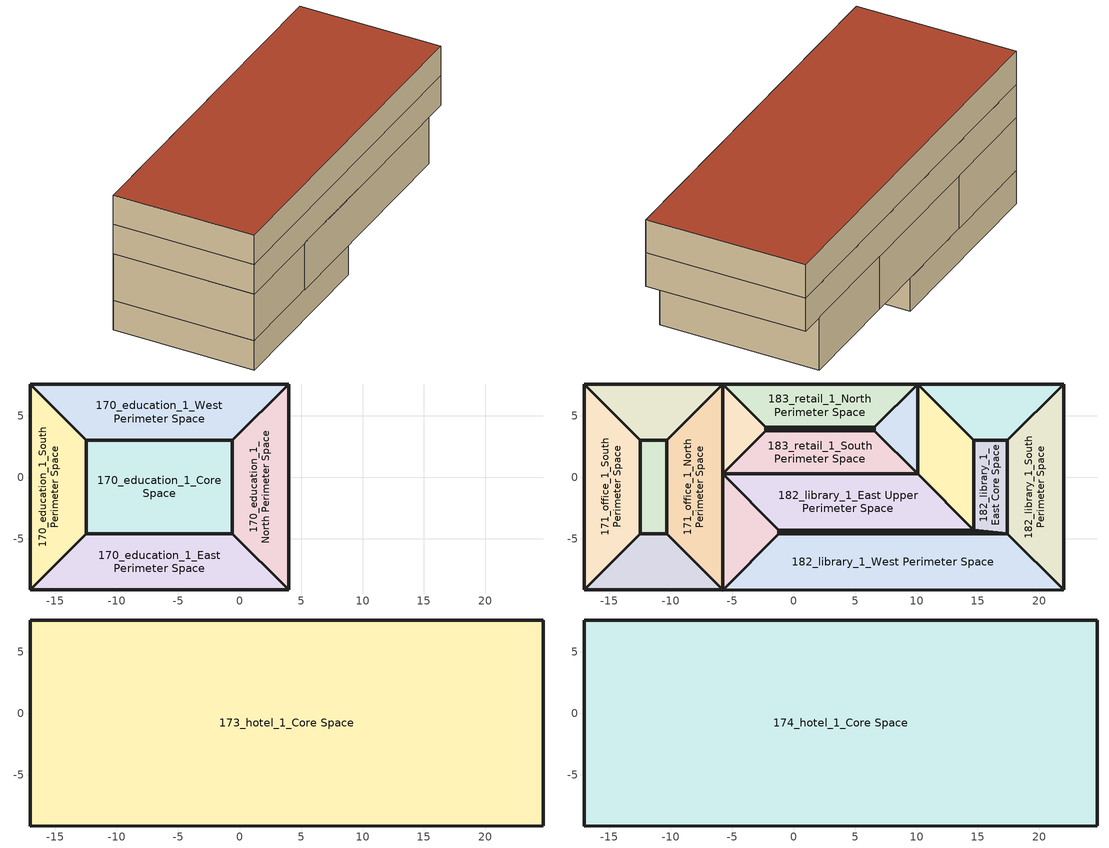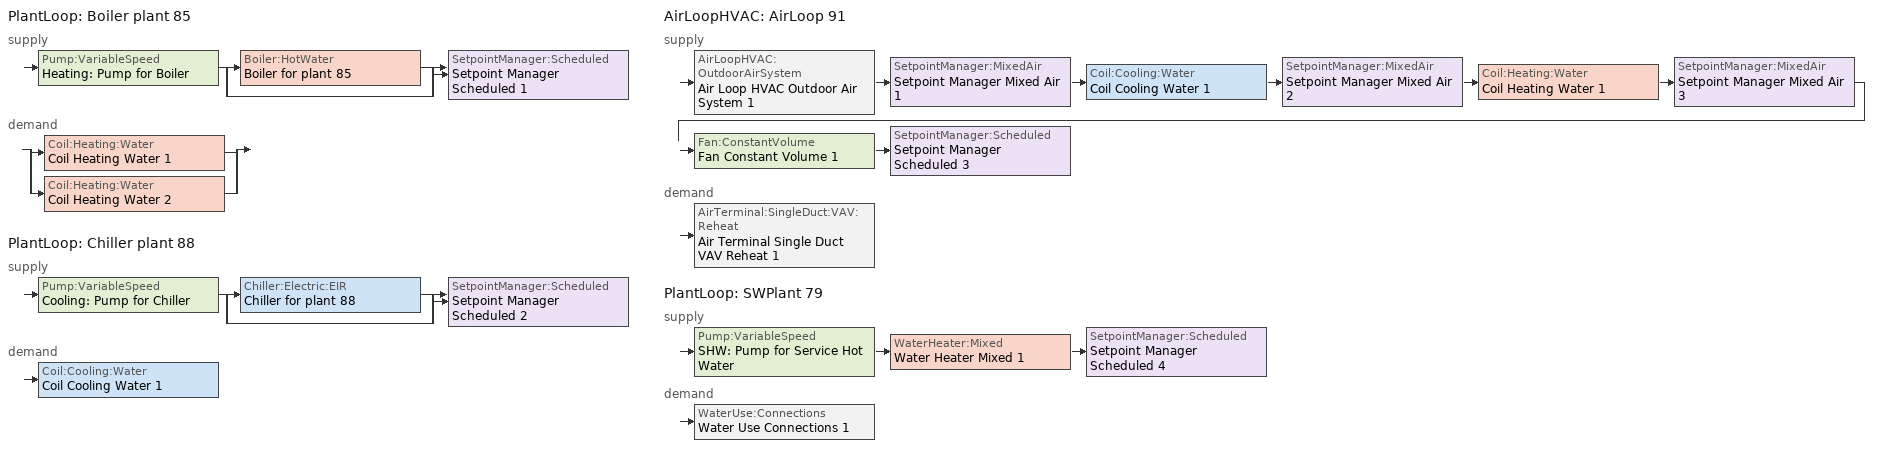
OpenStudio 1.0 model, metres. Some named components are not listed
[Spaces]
170_education_1_West Perimeter Space
 floor ground: -17.04,7.59 3.99,7.59 -0.58,3.02 -12.47,3.02 z-3.66
 wall outside: 3.99,7.59 -17.04,7.59 -12.47,3.02 -0.58,3.02 3.99,7.59 z-3.66:0
 roof outside: -12.47,3.02 -0.58,3.02 3.99,7.59 -17.04,7.59 z0
170_education_1_North Perimeter Space
 floor ground: 3.99,7.59 3.99,-9.17 -0.58,-4.6 -0.58,3.02 z-3.66
 wall outside: 3.99,-9.17 3.99,7.59 -0.58,3.02 -0.58,-4.6 3.99,-9.17 z-3.66:0
 roof outside: -0.58,3.02 -0.58,-4.6 3.99,-9.17 3.99,7.59 z0
170_education_1_East Perimeter Space
 floor ground: 3.99,-9.17 -17.04,-9.17 -12.47,-4.6 -0.58,-4.6 z-3.66
 wall outside: -17.04,-9.17 3.99,-9.17 -0.58,-4.6 -12.47,-4.6 -17.04,-9.17 z-3.66:0
 roof outside: -0.58,-4.6 -12.47,-4.6 -17.04,-9.17 3.99,-9.17 z0
170_education_1_South Perimeter Space
 floor ground: -17.04,-9.17 -17.04,7.59 -12.47,3.02 -12.47,-4.6 z-3.66
 wall outside: -17.04,7.59 -17.04,-9.17 -12.47,-4.6 -12.47,3.02 -17.04,7.59 z-3.66:0
 roof outside: -12.47,-4.6 -12.47,3.02 -17.04,7.59 -17.04,-9.17 z0
170_education_1_Core Space
 floor ground: -12.47,3.02 -0.58,3.02 -0.58,-4.6 -12.47,-4.6 z-3.66
 wall outside: -0.58,3.02 -12.47,3.02 -12.47,-4.6 -0.58,-4.6 -0.58,3.02 z-3.66:0
 roof outside: -12.47,-4.6 -0.58,-4.6 -0.58,3.02 -12.47,3.02 z0
171_office_1_West Perimeter Space
 floor ground: -17.04,7.59 -5.77,7.59 -10.34,3.02 -12.47,3.02 z0
 wall outside: -5.77,7.59 -17.04,7.59 -12.47,3.02 -10.34,3.02 -5.77,7.59 z0:5.79
 roof outside: -12.47,3.02 -10.34,3.02 -5.77,7.59 -17.04,7.59 z5.79
171_office_1_North Perimeter Space
 floor ground: -5.77,7.59 -5.77,-9.17 -10.34,-4.6 -10.34,3.02 z0
 wall outside: -5.77,-9.17 -5.77,7.59 -10.34,3.02 -10.34,-4.6 -5.77,-9.17 z0:5.79
 roof outside: -10.34,3.02 -10.34,-4.6 -5.77,-9.17 -5.77,7.59 z5.79
171_office_1_East Perimeter Space
 floor ground: -5.77,-9.17 -17.04,-9.17 -12.47,-4.6 -10.34,-4.6 z0
 wall outside: -17.04,-9.17 -5.77,-9.17 -10.34,-4.6 -12.47,-4.6 -17.04,-9.17 z0:5.79
 roof outside: -10.34,-4.6 -12.47,-4.6 -17.04,-9.17 -5.77,-9.17 z5.79
171_office_1_South Perimeter Space
 floor ground: -17.04,-9.17 -17.04,7.59 -12.47,3.02 -12.47,-4.6 z0
 wall outside: -17.04,7.59 -17.04,-9.17 -12.47,-4.6 -12.47,3.02 -17.04,7.59 z0:5.79
 roof outside: -12.47,-4.6 -12.47,3.02 -17.04,7.59 -17.04,-9.17 z5.79
171_office_1_Core Space
 floor ground: -12.47,3.02 -10.34,3.02 -10.34,-4.6 -12.47,-4.6 z0
 wall outside: -10.34,3.02 -12.47,3.02 -12.47,-4.6 -10.34,-4.6 -10.34,3.02 z0:5.79
 roof outside: -12.47,-4.6 -10.34,-4.6 -10.34,3.02 -12.47,3.02 z5.79
182_library_1_West Perimeter Space
 floor ground: 21.97,-9.17 -5.77,-9.17 -1.19,-4.6 17.4,-4.6 z0
 wall outside: -5.77,-9.17 21.97,-9.17 17.4,-4.6 -1.19,-4.6 -5.77,-9.17 z0:5.79
 roof outside: 17.4,-4.6 -1.19,-4.6 -5.77,-9.17 21.97,-9.17 z5.79
182_library_1_North Upper Perimeter Space
 floor ground: -5.77,-9.17 -5.77,0.28 -1.19,-4.29 -1.19,-4.6 z0
 wall outside: -5.77,0.28 -5.77,-9.17 -1.19,-4.6 -1.19,-4.29 -5.77,0.28 z0:5.79
 roof outside: -1.19,-4.6 -1.19,-4.29 -5.77,0.28 -5.77,-9.17 z5.79
182_library_1_East Upper Perimeter Space
 floor ground: -5.77,0.28 10.08,0.28 14.66,-4.29 -1.19,-4.29 z0
 wall outside: 10.08,0.28 -5.77,0.28 -1.19,-4.29 14.66,-4.29 10.08,0.28 z0:5.79
 roof outside: -1.19,-4.29 14.66,-4.29 10.08,0.28 -5.77,0.28 z5.79
182_library_1_North Lower Perimeter Space
 floor ground: 10.08,0.28 10.08,7.59 14.66,3.02 14.66,-4.29 z0
 wall outside: 10.08,7.59 10.08,0.28 14.66,-4.29 14.66,3.02 10.08,7.59 z0:5.79
 roof outside: 14.66,-4.29 14.66,3.02 10.08,7.59 10.08,0.28 z5.79
182_library_1_East Lower Perimeter Space
 floor ground: 10.08,7.59 21.97,7.59 17.4,3.02 14.66,3.02 z0
 wall outside: 21.97,7.59 10.08,7.59 14.66,3.02 17.4,3.02 21.97,7.59 z0:5.79
 roof outside: 14.66,3.02 17.4,3.02 21.97,7.59 10.08,7.59 z5.79
182_library_1_South Perimeter Space
 floor ground: 21.97,7.59 21.97,-9.17 17.4,-4.6 17.4,3.02 z0
 wall outside: 21.97,-9.17 21.97,7.59 17.4,3.02 17.4,-4.6 21.97,-9.17 z0:5.79
 roof outside: 17.4,3.02 17.4,-4.6 21.97,-9.17 21.97,7.59 z5.79
182_library_1_West Core Space
 floor ground: 17.4,-4.6 -1.19,-4.6 -1.19,-4.29 14.66,-4.29 z0
 wall outside: -1.19,-4.6 17.4,-4.6 14.66,-4.29 -1.19,-4.29 -1.19,-4.6 z0:5.79
 roof outside: 14.66,-4.29 -1.19,-4.29 -1.19,-4.6 17.4,-4.6 z5.79
182_library_1_East Core Space
 floor ground: 14.66,-4.29 14.66,3.02 17.4,3.02 17.4,-4.6 z0
 wall outside: 14.66,3.02 14.66,-4.29 17.4,-4.6 17.4,3.02 14.66,3.02 z0:5.79
 roof outside: 17.4,-4.6 17.4,3.02 14.66,3.02 14.66,-4.29 z5.79
183_retail_1_West Perimeter Space
 floor ground: -5.77,0.28 -5.77,7.59 -2.26,4.09 -2.26,3.78 z0
 wall outside: -5.77,7.59 -5.77,0.28 -2.26,3.78 -2.26,4.09 -5.77,7.59 z0:5.79
 roof outside: -2.26,3.78 -2.26,4.09 -5.77,7.59 -5.77,0.28 z5.79
183_retail_1_North Perimeter Space
 floor ground: -5.77,7.59 10.08,7.59 6.58,4.09 -2.26,4.09 z0
 wall outside: 10.08,7.59 -5.77,7.59 -2.26,4.09 6.58,4.09 10.08,7.59 z0:5.79
 roof outside: -2.26,4.09 6.58,4.09 10.08,7.59 -5.77,7.59 z5.79
183_retail_1_East Perimeter Space
 floor ground: 10.08,7.59 10.08,0.28 6.58,3.78 6.58,4.09 z0
 wall outside: 10.08,0.28 10.08,7.59 6.58,4.09 6.58,3.78 10.08,0.28 z0:5.79
 roof outside: 6.58,4.09 6.58,3.78 10.08,0.28 10.08,7.59 z5.79
183_retail_1_South Perimeter Space
 floor ground: 10.08,0.28 -5.77,0.28 -2.26,3.78 6.58,3.78 z0
 wall outside: -5.77,0.28 10.08,0.28 6.58,3.78 -2.26,3.78 -5.77,0.28 z0:5.79
 roof outside: 6.58,3.78 -2.26,3.78 -5.77,0.28 10.08,0.28 z5.79
183_retail_1_Core Space
 floor ground: -2.26,3.78 -2.26,4.09 6.58,4.09 6.58,3.78 z0
 wall outside: -2.26,4.09 -2.26,3.78 6.58,3.78 6.58,4.09 -2.26,4.09 z0:5.79
 roof outside: 6.58,3.78 6.58,4.09 -2.26,4.09 -2.26,3.78 z5.79
173_hotel_1_Core Space
 floor ground: -17.04,7.59 24.71,7.59 24.71,-9.17 -17.04,-9.17 z5.79
 wall outside: 24.71,7.59 -17.04,7.59 -17.04,-9.17 24.71,-9.17 24.71,7.59 z5.79:9.45
 roof outside: -17.04,-9.17 24.71,-9.17 24.71,7.59 -17.04,7.59 z9.45
174_hotel_1_Core Space
 floor ground: -17.04,7.59 24.71,7.59 24.71,-9.17 -17.04,-9.17 z9.45
 wall outside: 24.71,7.59 -17.04,7.59 -17.04,-9.17 24.71,-9.17 24.71,7.59 z9.45:13.11
 roof outside: -17.04,-9.17 24.71,-9.17 24.71,7.59 -17.04,7.59 z13.11
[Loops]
PlantLoop 'Boiler plant 85'
 supply: Pump:VariableSpeed 'Heating: Pump for Boiler' > split
  | Boiler:HotWater 'Boiler for plant 85'
  | bypass
  join > SetpointManager:Scheduled 'Setpoint Manager Scheduled 1'
 demand: split
  | Coil:Heating:Water 'Coil Heating Water 1'
  | Coil:Heating:Water 'Coil Heating Water 2'
PlantLoop 'Chiller plant 88'
 supply: Pump:VariableSpeed 'Cooling: Pump for Chiller' > split
  | Chiller:Electric:EIR 'Chiller for plant 88'
  | bypass
  join > SetpointManager:Scheduled 'Setpoint Manager Scheduled 2'
 demand: Coil:Cooling:Water 'Coil Cooling Water 1'
AirLoopHVAC 'AirLoop 91'
 supply: AirLoopHVAC:OutdoorAirSystem 'Air Loop HVAC Outdoor Air System 1' > SetpointManager:MixedAir 'Setpoint Manager Mixed Air 1' > Coil:Cooling:Water 'Coil Cooling Water 1' > SetpointManager:MixedAir 'Setpoint Manager Mixed Air 2' > Coil:Heating:Water 'Coil Heating Water 1' > SetpointManager:MixedAir 'Setpoint Manager Mixed Air 3' > Fan:ConstantVolume 'Fan Constant Volume 1' > SetpointManager:Scheduled 'Setpoint Manager Scheduled 3'
 demand: AirTerminal:SingleDuct:VAV:Reheat 'Air Terminal Single Duct VAV Reheat 1'
PlantLoop 'SWPlant 79'
 supply: Pump:VariableSpeed 'SHW: Pump for Service Hot Water' > WaterHeater:Mixed 'Water Heater Mixed 1' > SetpointManager:Scheduled 'Setpoint Manager Scheduled 4'
 demand: WaterUse:Connections 'Water Use Connections 1'
[Building]
Building 1: Default Construction Set=Default Construction Set 1
[Construction]
INT-FLOOR-TOPSIDE: 1/2IN Gypsum, 4IN CONCRETE HW, CP02 CARPET PAD
INT-FLOOR-UNDERSIDE: CP02 CARPET PAD, 4IN CONCRETE HW, 1/2IN Gypsum
Standard_Int-Wall: 1/2IN Gypsum, 1/2IN Gypsum
[Material] Thermal Absorptance=0.9
Name | Roughness | Thickness {m} | Conductivity {W/m-K} | Density {kg/m3} | Specific Heat {J/kg-K} | Solar Absorptance | Visible Absorptance
1/2IN Gypsum | Smooth | 0.0127 | 0.16 | 784.9 | 830 | 0.92 | 0.92
4IN CONCRETE HW | Rough | 0.1016 | 1.311 | 2240 | 836.8 | 0.7 | 0.7
[Material:NoMass]
CP02 CARPET PAD: Roughness=VeryRough; Thermal Resistance {m2-K/W}=0.2165; Thermal Absorptance=0.9; Solar Absorptance=0.7; Visible Absorptance=0.8
[DefaultSurfaceConstructions]
Default Surface Constructions 1: Floor Construction=INT-FLOOR-TOPSIDE; Wall Construction=Standard_Int-Wall; Roof Ceiling Construction=INT-FLOOR-UNDERSIDE
[DefaultConstructionSet]
Default Construction Set 1: Default Interior Surface Constructions=Default Surface Constructions 1
[PlantLoop] Plant Loop Volume {m3}=Autocalculate
Name | Fluid Type
Boiler plant 85 | Water
Chiller plant 88; SWPlant 79
[Sizing:Plant]
Name | Loop Type | Design Loop Exit Temperature {C} | Loop Design Temperature Difference {deltaC}
Boiler plant 85 | Heating | 82 | 11
Chiller plant 88 | Cooling | 6.67 | 5.6
SWPlant 79 | Heating | 60 | 5
[Pump:VariableSpeed] Pump Control Type=Intermittent
Heating: Pump for Boiler; Cooling: Pump for Chiller; SHW: Pump for Service Hot Water
[Boiler:HotWater]
Boiler for plant 85: Fuel Type=NaturalGas; Nominal Thermal Efficiency=0.9; Water Outlet Upper Temperature Limit {C}=99; Boiler Flow Mode=ConstantFlow; Parasitic Electric Load {W}=0; Sizing Factor=1
[SetpointManager:Scheduled] Control Variable=Temperature
Name | Schedule
Setpoint Manager Scheduled 1 | Hot_Water_Temperature
Setpoint Manager Scheduled 2 | Chilled_Water_Temperature
Setpoint Manager Scheduled 3 | Deck_Temperature
Setpoint Manager Scheduled 4 | Water Heater Setpoint Temperature Schedule
[Chiller:Electric:EIR]
Chiller for plant 88: Reference Capacity {W}=Autosize; Reference COP {W/W}=3.495726; Reference Leaving Chilled Water Temperature {C}=6.67; Reference Entering Condenser Fluid Temperature {C}=29.4; Cooling Capacity Function of Temperature Curve=Curve Biquadratic 1; Electric Input to Cooling Output Ratio Function of Temperature Curve=Curve Biquadratic 2; Electric Input to Cooling Output Ratio Function of Part Load Ratio Curve=Curve Quadratic 1; Design Heat Recovery Water Flow Rate {m3/s}=0; Sizing Factor=1; Basin Heater Capacity {W/K}=0; Basin Heater Setpoint Temperature {C}=10
[AirLoopHVAC]
AirLoop 91: Design Supply Air Flow Rate {m3/s}=AutoSize
[AvailabilityManager:Scheduled]
Availability Manager Scheduled 1: Schedule=Always On Discrete
[Sizing:System]
AirLoop 91: Type of Load to Size On=Sensible; Design Outdoor Air Flow Rate {m3/s}=Autosize; Minimum System Air Flow Ratio=0.3; Preheat Design Temperature {C}=7; Preheat Design Humidity Ratio {kg-H2O/kg-Air}=0.008; Precool Design Temperature {C}=12.8; Precool Design Humidity Ratio {kg-H2O/kg-Air}=0.008; Central Cooling Design Supply Air Temperature {C}=12.8; Central Heating Design Supply Air Temperature {C}=16.7; Sizing Option=NonCoincident; 100% Outdoor Air in Cooling=Yes; 100% Outdoor Air in Heating=Yes; Central Cooling Design Supply Air Humidity Ratio {kg-H2O/kg-Air}=0.0085; Central Heating Design Supply Air Humidity Ratio {kg-H2O/kg-Air}=0.008; Cooling Design Air Flow Method=DesignDay; Cooling Design Air Flow Rate {m3/s}=0; Heating Design Air Flow Method=DesignDay; Heating Design Air Flow Rate {m3/s}=0; System Outdoor Air Method=ZoneSum
[Controller:OutdoorAir]
Controller Outdoor Air 1: Minimum Outdoor Air Flow Rate {m3/s}=Autosize; Maximum Outdoor Air Flow Rate {m3/s}=Autosize; Economizer Control Type=FixedDryBulb; Economizer Control Action Type=ModulateFlow; Economizer Maximum Limit Dry-Bulb Temperature {C}=23; Economizer Maximum Limit Enthalpy {J/kg}=64000; Economizer Minimum Limit Dry-Bulb Temperature {C}=-100; Lockout Type=NoLockout; Minimum Limit Type=FixedMinimum; Controller Mechanical Ventilation=Controller Mechanical Ventilation 1; High Humidity Control=No; Heat Recovery Bypass Control Type=BypassWhenOAFlowGreaterThanMinimum
[Controller:MechanicalVentilation]
Controller Mechanical Ventilation 1: Availability Schedule=Always On Discrete; System Outdoor Air Method=ZoneSum
[AirLoopHVAC:OutdoorAirSystem]
Air Loop HVAC Outdoor Air System 1: Controller=Controller Outdoor Air 1
[Coil:Cooling:Water]
Coil Cooling Water 1: Availability Schedule=Always_On
[Controller:WaterCoil] Minimum Actuated Flow {m3/s}=0
Name | Action
Controller Water Coil 1 | Reverse
Controller Water Coil 2 | Normal
[Coil:Heating:Water] Availability Schedule=Always_On
Coil Heating Water 1; Coil Heating Water 2
[Fan:ConstantVolume]
Fan Constant Volume 1: Availability Schedule=Always_On; Fan Efficiency=0.8; Pressure Rise {Pa}=1389.88; Maximum Flow Rate {m3/s}=AutoSize; Motor Efficiency=0.776633
[AirTerminal:SingleDuct:VAV:Reheat]
Air Terminal Single Duct VAV Reheat 1: Availability Schedule=Always_On; Maximum Air Flow Rate {m3/s}=Autocalculate; Zone Minimum Air Flow Input Method=Constant; Constant Minimum Air Flow Fraction=0.3; Fixed Minimum Air Flow Rate {m3/s}=0; Reheat Coil=Coil Heating Water 2; Maximum Hot Water or Steam Flow Rate {m3/s}=Autocalculate; Minimum Hot Water or Steam Flow Rate {m3/s}=0; Convergence Tolerance=0.001; Damper Heating Action=Normal; Maximum Flow per Zone Floor Area During Reheat {m3/s-m2}=Autocalculate; Maximum Flow Fraction During Reheat=Autocalculate; Maximum Reheat Air Temperature {C}=35
[WaterHeater:Mixed]
Water Heater Mixed 1: Tank Volume {m3}=0.302835; Setpoint Temperature Schedule=Water Heater Setpoint Temperature Schedule; Deadband Temperature Difference {deltaC}=2; Maximum Temperature Limit {C}=82.22; Heater Control Type=Cycle; Heater Maximum Capacity {W}=845000; Heater Fuel Type=NaturalGas; Heater Thermal Efficiency=0.76; Off Cycle Parasitic Fuel Consumption Rate {W}=20; Off Cycle Parasitic Fuel Type=NaturalGas; Off Cycle Parasitic Heat Fraction to Tank=0.8; On Cycle Parasitic Fuel Type=NaturalGas; Ambient Temperature Indicator=ThermalZone; Off Cycle Loss Coefficient to Ambient Temperature {W/K}=6; On Cycle Loss Coefficient to Ambient Temperature {W/K}=6; Use Side Effectiveness=1; Source Side Effectiveness=1; Use Side Design Flow Rate {m3/s}=autosize; Source Side Design Flow Rate {m3/s}=autosize; Indirect Water Heating Recovery Time {hr}=1.5
[BuildingStory] Nominal Z Coordinate {m}=0
Name | Nominal Floor to Floor Height {m}
Story 1; Story 3; Story 4 | 3.6576
Story 2; Story 5; Story 6 | 5.7912
[Space]
Name | Building Story | Thermal Zone
170_education_1_West Perimeter Space | Story 1 | 170_education_1_West Perimeter
170_education_1_North Perimeter Space | Story 1 | 170_education_1_North Perimeter
170_education_1_East Perimeter Space | Story 1 | 170_education_1_East Perimeter
170_education_1_South Perimeter Space | Story 1 | 170_education_1_South Perimeter
170_education_1_Core Space | Story 1 | 170_education_1_Core
171_office_1_West Perimeter Space | Story 2 | 171_office_1_West Perimeter
171_office_1_North Perimeter Space | Story 2 | 171_office_1_North Perimeter
171_office_1_East Perimeter Space | Story 2 | 171_office_1_East Perimeter
171_office_1_South Perimeter Space | Story 2 | 171_office_1_South Perimeter
171_office_1_Core Space | Story 2 | 171_office_1_Core
173_hotel_1_Core Space | Story 3 | Thermal Zone 1
174_hotel_1_Core Space | Story 4 | Thermal Zone 2
182_library_1_West Perimeter Space | Story 5 | 182_library_1_West Perimeter
182_library_1_North Upper Perimeter Space | Story 5 | 182_library_1_North Upper Perimeter
182_library_1_East Upper Perimeter Space | Story 5 | 182_library_1_East Upper Perimeter
182_library_1_North Lower Perimeter Space | Story 5 | 182_library_1_North Lower Perimeter
182_library_1_East Lower Perimeter Space | Story 5 | 182_library_1_East Lower Perimeter
182_library_1_South Perimeter Space | Story 5 | 182_library_1_South Perimeter
182_library_1_West Core Space | Story 5 | 182_library_1_West Core
182_library_1_East Core Space | Story 5 | 182_library_1_East Core
183_retail_1_West Perimeter Space | Story 6 | 183_retail_1_West Perimeter
183_retail_1_North Perimeter Space | Story 6 | 183_retail_1_North Perimeter
183_retail_1_East Perimeter Space | Story 6 | 183_retail_1_East Perimeter
183_retail_1_South Perimeter Space | Story 6 | 183_retail_1_South Perimeter
183_retail_1_Core Space | Story 6 | 183_retail_1_Core
[ThermalZone] Use Ideal Air Loads=No
170_education_1_West Perimeter; 170_education_1_North Perimeter; 170_education_1_East Perimeter; 170_education_1_South Perimeter; 170_education_1_Core; 171_office_1_West Perimeter; 171_office_1_North Perimeter; 171_office_1_East Perimeter; 171_office_1_South Perimeter; 171_office_1_Core; Thermal Zone 1; Thermal Zone 2; 182_library_1_West Perimeter; 182_library_1_North Upper Perimeter; 182_library_1_East Upper Perimeter; 182_library_1_North Lower Perimeter; 182_library_1_East Lower Perimeter; 182_library_1_South Perimeter; 182_library_1_West Core; 182_library_1_East Core; 183_retail_1_West Perimeter; 183_retail_1_North Perimeter; 183_retail_1_East Perimeter; 183_retail_1_South Perimeter; 183_retail_1_Core
[Sizing:Zone] Zone Cooling Design Supply Air Temperature {C}=14; Zone Heating Design Supply Air Temperature {C}=40; Zone Cooling Design Supply Air Humidity Ratio {kg-H2O/kg-air}=0.0085; Zone Heating Design Supply Air Humidity Ratio {kg-H2O/kg-air}=0.008; Cooling Design Air Flow Method=DesignDay; Heating Design Air Flow Method=DesignDay
170_education_1_West Perimeter; 170_education_1_North Perimeter; 170_education_1_East Perimeter; 170_education_1_South Perimeter; 170_education_1_Core; 171_office_1_West Perimeter; 171_office_1_North Perimeter; 171_office_1_East Perimeter; 171_office_1_South Perimeter; 171_office_1_Core; Thermal Zone 1; Thermal Zone 2; 182_library_1_West Perimeter; 182_library_1_North Upper Perimeter; 182_library_1_East Upper Perimeter; 182_library_1_North Lower Perimeter; 182_library_1_East Lower Perimeter; 182_library_1_South Perimeter; 182_library_1_West Core; 182_library_1_East Core; 183_retail_1_West Perimeter; 183_retail_1_North Perimeter; 183_retail_1_East Perimeter; 183_retail_1_South Perimeter; 183_retail_1_Core
[Schedule:Ruleset]
Name | Default Day Schedule | Summer Design Day Schedule | Winter Design Day Schedule
Always_On | Always_On_Default | Always_On_Summer_Design_Day | Always_On_Winter_Design_Day
Deck_Temperature | Deck_Temperature_Default | Deck_Temperature_Summer_Design_Day | Deck_Temperature_Winter_Design_Day
Hot_Water_Temperature | Hot_Water_Temperature_Default | Hot_Water_Temperature_Summer_Design_Day | Hot_Water_Temperature_Winter_Design_Day
Chilled_Water_Temperature | Chilled_Water_Temperature_Default | Chilled_Water_Temperature_Summer_Design_Day | Chilled_Water_Temperature_Winter_Design_Day
[Schedule:Day]
Always_On_Default; Always_On_Winter_Design_Day; Always_On_Summer_Design_Day: 24, 0, 1
Deck_Temperature_Default; Deck_Temperature_Winter_Design_Day; Deck_Temperature_Summer_Design_Day: 24, 0, 12.8
Hot_Water_Temperature_Default; Hot_Water_Temperature_Winter_Design_Day; Hot_Water_Temperature_Summer_Design_Day: 24, 0, 82
Chilled_Water_Temperature_Default; Chilled_Water_Temperature_Winter_Design_Day; Chilled_Water_Temperature_Summer_Design_Day: 24, 0, 6.7
[Curve:Biquadratic] Minimum Value of x {BasedOnField A2}=5; Maximum Value of x {BasedOnField A2}=10; Minimum Value of y {BasedOnField A3}=24; Maximum Value of y {BasedOnField A3}=35
Name | Coefficient1 Constant | Coefficient2 x | Coefficient3 x**2 | Coefficient4 y | Coefficient5 y**2 | Coefficient6 x*y
Curve Biquadratic 1 | 1.02152 | 0.0370359 | 0.000233248 | -0.00389405 | -6.52536e-05 | -0.000268045
Curve Biquadratic 2 | 0.701769 | -0.00452016 | 0.00053311 | -0.00549821 | 0.000544579 | -0.000729032
[Curve:Quadratic]
Curve Quadratic 1: Coefficient1 Constant=0.0636912; Coefficient2 x=0.584888; Coefficient3 x**2=0.352803; Minimum Value of x {BasedOnField A2}=0; Maximum Value of x {BasedOnField A2}=1
[Schedule:Constant]
Always On Discrete: Value=1
[Schedule:Compact]
Water Heater Setpoint Temperature Schedule: Through: 12/31, For: AllDays, Until: 24:00, 60
